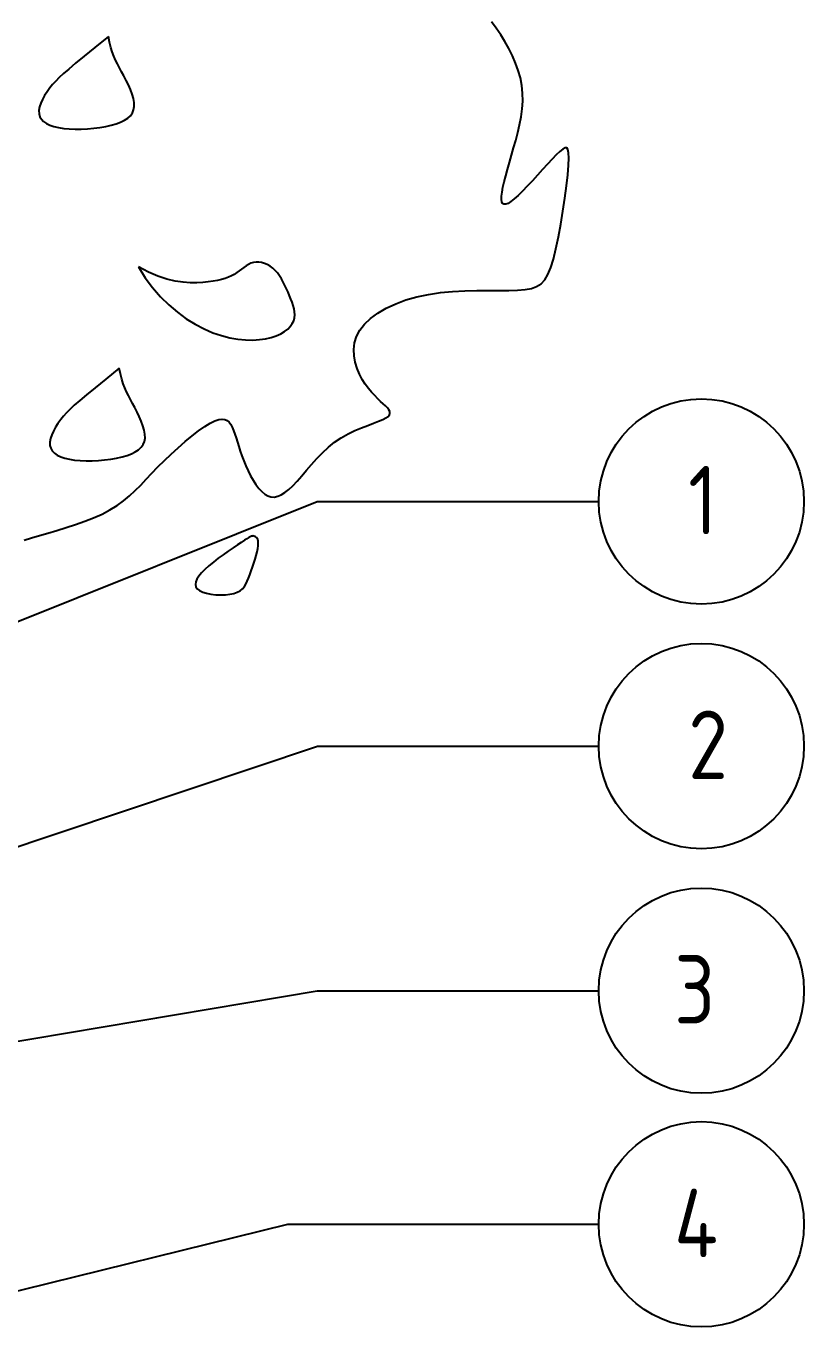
# Model space of a CAD drawing. Extents: x 38.2 to 46.7, y 0 to 11.
# Drawn here: x 41.971 to 43.108, y 3.958 to 5.859 of the extents above; entities that cross this region are included whole.
import ezdxf

# ---------------------------------------------------------------- set-up
doc = ezdxf.new("R2010")
doc.units = 0
doc.header["$MEASUREMENT"] = 0
for name, color, linetype in [('TELV1', 1, 'CONTINUOUS'), ('TELV3', 3, 'CONTINUOUS'), ('TEXT', 1, 'CONTINUOUS')]:
    doc.layers.add(name, color=color, linetype=linetype)
doc.styles.add('ARCHITXT', font='ARCHITXT.SHX', dxfattribs={"height": 0.125})

msp = doc.modelspace()

# ---------------------------------------------------------------- linework, layer by layer
at = {"layer": 'TELV1'}
for points in [[(42.0913, 5.844), (42.0718, 5.828), (42.056, 5.8151), (42.0434, 5.8047), (42.0334, 5.7963), (42.0256, 5.7896), (42.0194, 5.7839), (42.0144, 5.7788), (42.0099, 5.7739), (42.0057, 5.7687), (42.0018, 5.7632), (41.9982, 5.7576), (41.995, 5.752), (41.9925, 5.7464), (41.9908, 5.741), (41.9899, 5.7358), (41.99, 5.731), (41.9911, 5.7267), (41.9934, 5.7229), (41.9966, 5.7196), (42.0008, 5.7167), (42.0059, 5.7142), (42.0118, 5.7123), (42.0185, 5.7107), (42.026, 5.7096), (42.0341, 5.7089), (42.0428, 5.7086), (42.0517, 5.7086), (42.0609, 5.7091), (42.07, 5.7099), (42.0789, 5.711), (42.0874, 5.7125), (42.0954, 5.7143), (42.1026, 5.7163), (42.1091, 5.7187), (42.1148, 5.7214), (42.1196, 5.7246), (42.1235, 5.7281), (42.1264, 5.7322), (42.1283, 5.7367), (42.1292, 5.7418), (42.129, 5.7474), (42.1279, 5.7534), (42.126, 5.7598), (42.1235, 5.7664), (42.1206, 5.7731), (42.1173, 5.7797), (42.114, 5.7862), (42.1107, 5.7923), (42.1076, 5.7981), (42.1046, 5.8037), (42.1019, 5.8093), (42.0994, 5.815), (42.0971, 5.8212), (42.0949, 5.8279), (42.093, 5.8354), (42.0913, 5.844)], [(42.1353, 5.5072), (42.1452, 5.4914), (42.156, 5.4769), (42.1675, 5.4636), (42.1797, 5.4516), (42.1923, 5.4409), (42.2052, 5.4315), (42.2182, 5.4233), (42.2312, 5.4165), (42.2441, 5.411), (42.2566, 5.4068), (42.2688, 5.4037), (42.2806, 5.4016), (42.2918, 5.4005), (42.3024, 5.4003), (42.3123, 5.4009), (42.3213, 5.4021), (42.3296, 5.404), (42.3369, 5.4065), (42.3433, 5.4093), (42.3489, 5.4126), (42.3535, 5.4163), (42.3573, 5.4202), (42.3602, 5.4243), (42.3623, 5.4285), (42.3635, 5.4328), (42.3639, 5.4371), (42.3637, 5.4416), (42.3629, 5.4461), (42.3616, 5.4507), (42.36, 5.4554), (42.3581, 5.4602), (42.3561, 5.4651), (42.354, 5.4701), (42.3518, 5.4751), (42.3495, 5.4801), (42.3471, 5.485), (42.3445, 5.4897), (42.3416, 5.4942), (42.3386, 5.4984), (42.3353, 5.5021), (42.3316, 5.5054), (42.3278, 5.5082), (42.3237, 5.5105), (42.3196, 5.5122), (42.3154, 5.5134), (42.3113, 5.5141), (42.3072, 5.5142), (42.3033, 5.5136), (42.2997, 5.5125), (42.2962, 5.5109), (42.2928, 5.5088), (42.2894, 5.5065), (42.2861, 5.504), (42.2826, 5.5014), (42.279, 5.4988), (42.2753, 5.4963), (42.2713, 5.4941), (42.2669, 5.4921), (42.2621, 5.4903), (42.2569, 5.4887), (42.2511, 5.4874), (42.2446, 5.4863), (42.2374, 5.4853), (42.2295, 5.4846), (42.2207, 5.4841), (42.211, 5.4841), (42.2005, 5.4847), (42.1892, 5.4863), (42.177, 5.4891), (42.1639, 5.4934), (42.15, 5.4993), (42.1353, 5.5072)], [(42.1073, 5.3593), (42.0878, 5.3433), (42.072, 5.3304), (42.0594, 5.32), (42.0494, 5.3117), (42.0415, 5.3049), (42.0354, 5.2992), (42.0303, 5.2941), (42.0259, 5.2892), (42.0217, 5.284), (42.0177, 5.2785), (42.0141, 5.2729), (42.011, 5.2673), (42.0085, 5.2617), (42.0067, 5.2563), (42.0058, 5.2511), (42.0059, 5.2464), (42.0071, 5.2421), (42.0093, 5.2382), (42.0125, 5.2349), (42.0167, 5.232), (42.0218, 5.2296), (42.0278, 5.2276), (42.0345, 5.226), (42.0419, 5.2249), (42.0501, 5.2242), (42.0587, 5.2239), (42.0677, 5.224), (42.0768, 5.2244), (42.0859, 5.2252), (42.0948, 5.2264), (42.1033, 5.2278), (42.1113, 5.2296), (42.1186, 5.2316), (42.1251, 5.234), (42.1307, 5.2368), (42.1355, 5.2399), (42.1394, 5.2435), (42.1423, 5.2475), (42.1442, 5.252), (42.1451, 5.2571), (42.1449, 5.2627), (42.1438, 5.2688), (42.1419, 5.2751), (42.1394, 5.2817), (42.1365, 5.2884), (42.1333, 5.295), (42.1299, 5.3015), (42.1266, 5.3077), (42.1235, 5.3134), (42.1206, 5.319), (42.1179, 5.3246), (42.1153, 5.3303), (42.113, 5.3365), (42.1109, 5.3432), (42.109, 5.3507), (42.1073, 5.3593)]]:
    msp.add_lwpolyline(points, dxfattribs=at)
msp.add_lwpolyline([(42.2323, 5.0651), (42.2274, 5.06), (42.2235, 5.0553), (42.2207, 5.0509), (42.219, 5.0468), (42.2185, 5.043), (42.2193, 5.0397), (42.2213, 5.0367), (42.2246, 5.0341), (42.2293, 5.032), (42.235, 5.0303), (42.2414, 5.029), (42.2484, 5.0282), (42.2555, 5.0279), (42.2625, 5.0281), (42.2691, 5.0288), (42.275, 5.03), (42.2799, 5.0318), (42.284, 5.034), (42.2874, 5.0368), (42.2902, 5.04), (42.2925, 5.0437), (42.2945, 5.0478), (42.2964, 5.0524), (42.2982, 5.0574), (42.3001, 5.0628), (42.3021, 5.0684), (42.304, 5.0742), (42.3058, 5.0799), (42.3074, 5.0854), (42.3087, 5.0907), (42.3098, 5.0955), (42.3104, 5.0998), (42.3105, 5.1033), (42.3103, 5.1062), (42.3097, 5.1086), (42.3088, 5.1104), (42.3078, 5.1117), (42.3066, 5.1127), (42.3054, 5.1134), (42.3042, 5.1138), (42.3031, 5.114), (42.302, 5.1139), (42.3006, 5.1136), (42.2989, 5.1128), (42.2967, 5.1116), (42.2939, 5.1099), (42.2903, 5.1076), (42.2857, 5.1046), (42.2801, 5.1009), (42.2737, 5.0966), (42.2667, 5.0918), (42.2594, 5.0866), (42.252, 5.0813), (42.2449, 5.0758), (42.2382, 5.0703)], close=True, dxfattribs=at)
at = {"layer": 'TELV3'}
msp.add_lwpolyline([(41.968, 5.1077), (41.9788, 5.1111), (41.9905, 5.1146), (42.003, 5.1182), (42.0161, 5.1221), (42.0296, 5.1262), (42.0433, 5.1306), (42.0567, 5.1354), (42.0698, 5.1405), (42.0822, 5.146), (42.0937, 5.152), (42.104, 5.1584), (42.1135, 5.1653), (42.1222, 5.1726), (42.1305, 5.1803), (42.1386, 5.1884), (42.1467, 5.1969), (42.155, 5.2057), (42.1638, 5.2148), (42.1733, 5.2242), (42.1833, 5.2337), (42.1935, 5.243), (42.2037, 5.2519), (42.2137, 5.2601), (42.2233, 5.2675), (42.2322, 5.2738), (42.2401, 5.2788), (42.2469, 5.2822), (42.2527, 5.2842), (42.2575, 5.2849), (42.2616, 5.2844), (42.265, 5.2828), (42.2679, 5.2802), (42.2703, 5.2768), (42.2725, 5.2728), (42.2745, 5.2681), (42.2763, 5.2629), (42.2782, 5.2572), (42.2801, 5.2511), (42.2821, 5.2447), (42.2842, 5.238), (42.2866, 5.231), (42.2892, 5.2238), (42.2922, 5.2164), (42.2955, 5.2091), (42.2991, 5.202), (42.3029, 5.1953), (42.3069, 5.189), (42.3111, 5.1835), (42.3155, 5.1788), (42.3199, 5.1751), (42.3245, 5.1725), (42.3291, 5.1711), (42.3339, 5.1709), (42.3389, 5.1719), (42.3441, 5.174), (42.3495, 5.1773), (42.3552, 5.1817), (42.3611, 5.1873), (42.3674, 5.194), (42.374, 5.2017), (42.3809, 5.2099), (42.3883, 5.2185), (42.3961, 5.2272), (42.4043, 5.2357), (42.413, 5.2437), (42.4222, 5.2511), (42.4319, 5.2575), (42.4419, 5.2631), (42.4518, 5.2679), (42.4615, 5.272), (42.4707, 5.2756), (42.4791, 5.2787), (42.4865, 5.2815), (42.4926, 5.284), (42.4972, 5.2864), (42.5004, 5.2887), (42.5023, 5.291), (42.503, 5.2934), (42.5027, 5.2958), (42.5014, 5.2983), (42.4993, 5.301), (42.4965, 5.3039), (42.4931, 5.3071), (42.4893, 5.3106), (42.4851, 5.3146), (42.4807, 5.319), (42.4761, 5.324), (42.4715, 5.3295), (42.467, 5.3358), (42.4626, 5.3427), (42.4586, 5.3505), (42.4551, 5.3589), (42.4523, 5.3678), (42.4506, 5.3771), (42.4502, 5.3866), (42.4512, 5.3961), (42.454, 5.4056), (42.4588, 5.4148), (42.4657, 5.4236), (42.4746, 5.432), (42.4853, 5.4398), (42.4977, 5.4469), (42.5115, 5.4533), (42.5265, 5.4588), (42.5425, 5.4634), (42.5594, 5.467), (42.5769, 5.4696), (42.5947, 5.4712), (42.6125, 5.4721), (42.6299, 5.4725), (42.6467, 5.4726), (42.6625, 5.4727), (42.6769, 5.4727), (42.6897, 5.4731), (42.7006, 5.474), (42.7098, 5.4757), (42.7175, 5.4785), (42.7239, 5.4826), (42.7293, 5.4884), (42.734, 5.4961), (42.7381, 5.5061), (42.742, 5.5186), (42.7458, 5.5338), (42.7494, 5.5511), (42.7528, 5.5697), (42.756, 5.5888), (42.7588, 5.6077), (42.7611, 5.6257), (42.7629, 5.6419), (42.7641, 5.6556), (42.7646, 5.6663), (42.7643, 5.6739), (42.7633, 5.6788), (42.7616, 5.6811), (42.759, 5.6813), (42.7556, 5.6794), (42.7513, 5.6758), (42.7462, 5.6707), (42.7402, 5.6644), (42.7335, 5.6571), (42.7263, 5.6493), (42.7188, 5.6411), (42.7113, 5.633), (42.7039, 5.6251), (42.6969, 5.6179), (42.6904, 5.6116), (42.6848, 5.6065), (42.6799, 5.6026), (42.6757, 5.6), (42.6724, 5.5987), (42.6697, 5.5986), (42.6678, 5.5997), (42.6666, 5.6021), (42.6661, 5.6057), (42.6662, 5.6106), (42.667, 5.6166), (42.6683, 5.6236), (42.6701, 5.6316), (42.6723, 5.6403), (42.6748, 5.6497), (42.6776, 5.6597), (42.6806, 5.6702), (42.6838, 5.681), (42.6869, 5.6921), (42.6899, 5.7034), (42.6925, 5.7149), (42.6947, 5.7264), (42.6963, 5.738), (42.6971, 5.7495), (42.697, 5.761), (42.6958, 5.7723), (42.6937, 5.7834), (42.6906, 5.7944), (42.6868, 5.8051), (42.6822, 5.8157), (42.677, 5.8261), (42.6712, 5.8363), (42.665, 5.8463), (42.6584, 5.8561), (42.6515, 5.8655)], dxfattribs=at)
at = {"layer": 'TEXT'}
for p, q in [((41.1841, 4.6792), (42.3966, 5.1643)), ((42.3966, 5.1643), (42.8084, 5.1643)), ((41.3874, 4.4686), (42.3973, 4.8069)), ((42.3973, 4.8069), (42.8084, 4.8069)), ((41.4953, 4.2972), (42.3966, 4.4495)), ((42.3966, 4.4495), (42.8084, 4.4495)), ((41.8362, 3.9807), (42.3537, 4.1081)), ((42.3537, 4.1081), (42.8084, 4.1081))]:
    msp.add_line(p, q, dxfattribs=at)
at = {"layer": 'TEXT', "color": 4}
for centre in [(42.9584, 5.1643), (42.9584, 4.8069), (42.9584, 4.4495), (42.9584, 4.1081)]:
    msp.add_circle(centre, 0.15, dxfattribs=at)

# ---------------------------------------------------------------- texts
at = {"layer": 'TEXT', "style": 'ARCHITXT'}
for s, p in [('1', (42.9391, 5.1163)), ('2', (42.9391, 4.7588)), ('3', (42.9186, 4.4014)), ('4', (42.9186, 4.06))]:
    msp.add_text(s, height=0.1, dxfattribs=at).set_placement(p)

doc.saveas('drawing.dxf')
